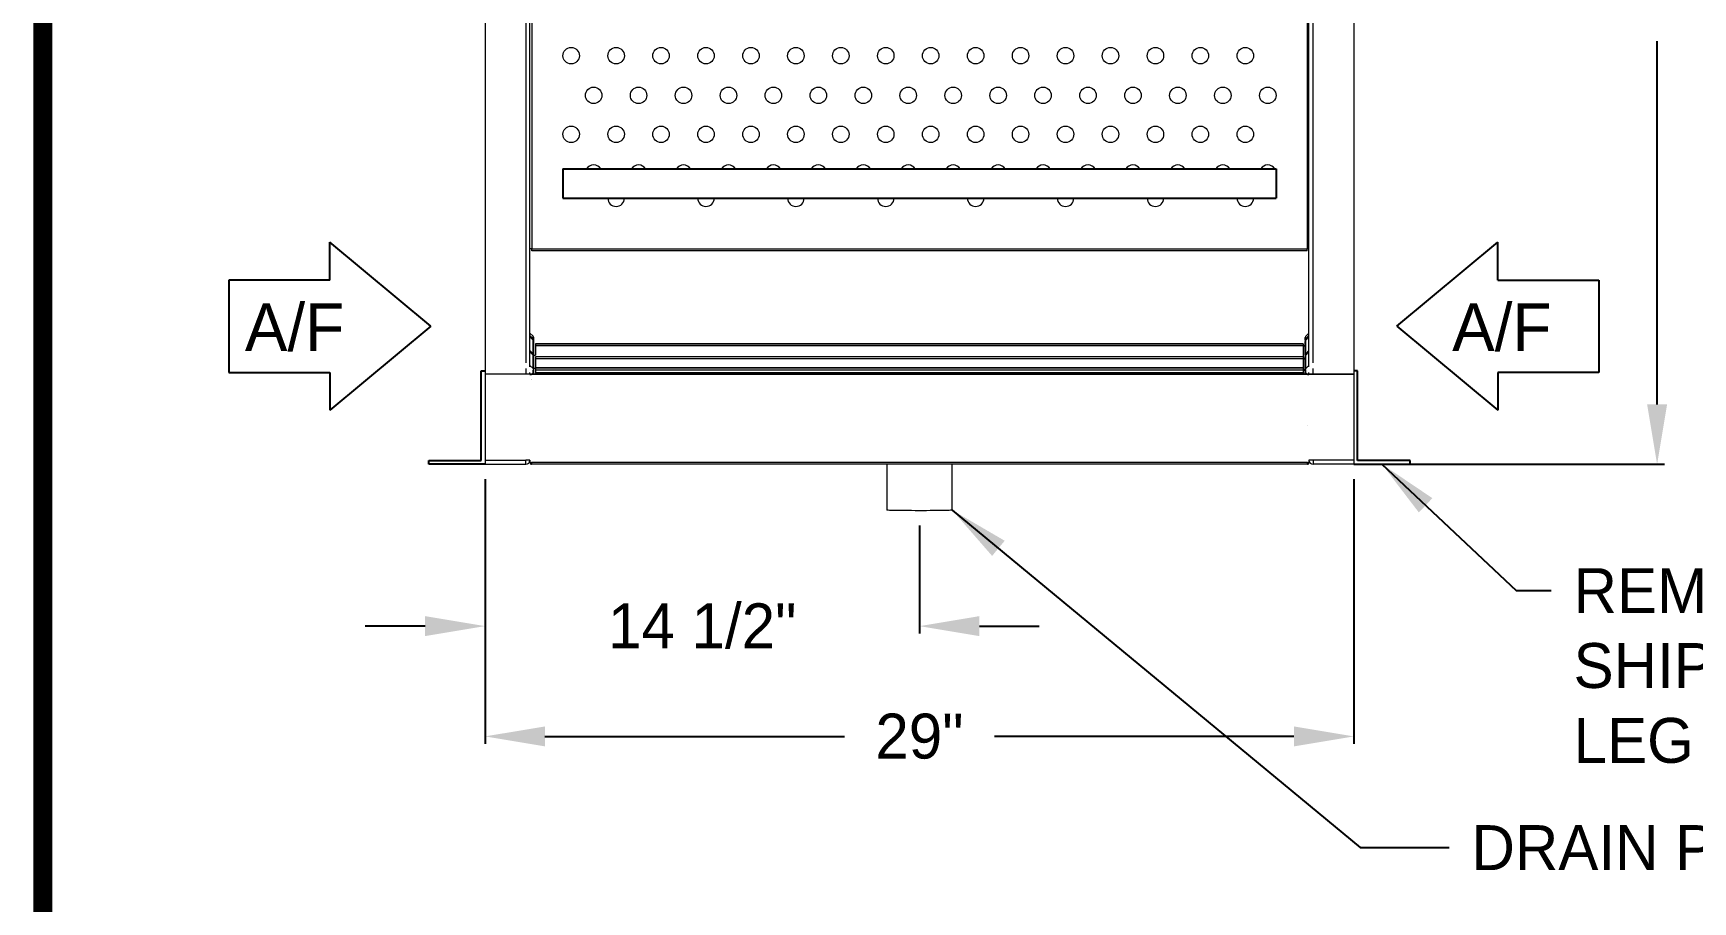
# Model space of a CAD drawing. Extents: x 6 to 271, y -23 to 146.
# Drawn here: x 10.7 to 66.1, y 25.4 to 54.4 of the extents above; entities that cross this region are included whole.
import ezdxf

# ---------------------------------------------------------------- set-up
doc = ezdxf.new("R2010")
doc.units = 0
doc.header["$MEASUREMENT"] = 0
doc.layers.get('0').update_dxf_attribs({"linetype": 'CONTINUOUS'})
doc.layers.get('Defpoints').update_dxf_attribs({"linetype": 'CONTINUOUS'})
doc.dimstyles.get("Standard").update_dxf_attribs({"dimtxt": 1.5, "dimasz": 2, "dimexe": 0.25, "dimexo": 0.5, "dimgap": 0.75, "dimtad": 0, "dimtih": 1, "dimtoh": 1, "dimdec": 4, "dimzin": 0, "dimdsep": 46, "dimlunit": 5, "dimtxsty": 'STANDARD', "dimcen": 0.125, "dimclrd": 1, "dimclre": 1, "dimclrt": 1, "dimadec": 0, "dimazin": 0, "dimtfac": 1, "dimtdec": 4, "dimtofl": 0, "dimtmove": 0, "dimatfit": 3, "dimfxl": 1, "dimfrac": 2, "dimtolj": 1, "dimtzin": 0, "dimarcsym": 0})

# ---------------------------------------------------------------- blocks, each defined once
blk = doc.blocks.new('*D22')
at = {"color": 7, "lineweight": -2}
for p, q in [((25.769, 39.507), (25.769, 30.668)), ((54.769, 39.507), (54.769, 30.668)), ((27.769, 30.918), (37.769, 30.918)), ((52.769, 30.918), (42.769, 30.918))]:
    blk.add_line(p, q, dxfattribs=at)
at = {"color": 7}
for points in [[(27.769, 31.251), (27.769, 30.585), (25.769, 30.918)], [(52.769, 31.251), (52.769, 30.585), (54.769, 30.918)]]:
    blk.add_solid(points, dxfattribs=at)
at = {"layer": 'Defpoints', "color": 0}
for p in [(25.769, 40.007), (54.769, 40.007), (54.769, 30.918)]:
    blk.add_point(p, dxfattribs=at)
at = {"color": 7, "insert": (40.269, 30.918), "char_height": 1.5, "attachment_point": 5}
blk.add_mtext('\\A1;29"', dxfattribs=at)
blk = doc.blocks.new('*D23')
at = {"color": 7, "lineweight": -2}
for p, q in [((25.769, 39.507), (25.769, 34.351)), ((40.269, 37.957), (40.269, 34.351)), ((23.769, 34.601), (21.769, 34.601)), ((42.269, 34.601), (44.269, 34.601))]:
    blk.add_line(p, q, dxfattribs=at)
at = {"color": 7}
for points in [[(23.769, 34.935), (23.769, 34.268), (25.769, 34.601)], [(42.269, 34.935), (42.269, 34.268), (40.269, 34.601)]]:
    blk.add_solid(points, dxfattribs=at)
at = {"layer": 'Defpoints', "color": 0}
for p in [(25.769, 40.007), (40.269, 38.457), (25.769, 34.601)]:
    blk.add_point(p, dxfattribs=at)
at = {"color": 7, "insert": (33.019, 34.601), "char_height": 1.5, "attachment_point": 5}
blk.add_mtext('\\A1;14 1/2"', dxfattribs=at)
blk = doc.blocks.new('Air Flow Arror')
for p, q in [((-1.543, 6.735), (-4.35, 3.368)), ((-1.543, 6.735), (1.263, 3.368)), ((-3.087, 3.368), (-4.35, 3.368)), ((-3.087, 3.368), (-3.087, 0)), ((0, 0), (0, 3.368)), ((0, 3.368), (1.263, 3.368)), ((-3.087, 0), (0, 0))]:
    blk.add_line(p, q)
blk.add_text('A/F', height=1.5938, rotation=90).set_placement((-0.712, 0.532))

msp = doc.modelspace()

# ---------------------------------------------------------------- linework, layer by layer
at = {"color": 0, "linetype": 'Continuous', "lineweight": 15}
for p, q in [((25.76868, 75.74684), (25.76868, 40.14284)), ((27.13318, 75.74684), (27.13318, 43.3965)), ((27.26868, 43.26101), (27.26868, 75.74684)), ((53.26868, 43.26101), (53.26868, 75.74684)), ((53.40418, 43.3965), (53.40418, 75.74684)), ((54.76868, 75.74684), (54.76868, 40.14284)), ((27.33168, 60.31834), (27.33168, 47.19634)), ((27.33268, 60.31834), (27.33268, 47.19634)), ((53.20468, 60.31834), (53.20468, 47.19634)), ((53.20568, 60.31834), (53.20568, 47.19634)), ((27.33168, 47.19634), (27.26868, 47.19634)), ((27.33168, 47.19634), (27.33268, 47.19634)), ((27.33268, 47.19634), (27.33268, 47.19534)), ((27.33268, 47.19634), (53.20468, 47.19634)), ((27.33268, 47.13234), (27.33268, 47.19534)), ((53.20468, 47.19534), (27.33268, 47.19534)), ((53.20468, 47.13234), (27.33268, 47.13234)), ((53.20468, 47.19534), (53.20468, 47.19634)), ((53.20468, 47.19634), (53.20568, 47.19634)), ((53.20468, 47.13234), (53.20468, 47.19534)), ((53.26868, 47.19634), (53.20568, 47.19634)), ((27.26868, 44.38909), (27.37508, 44.2827)), ((53.26868, 44.38909), (53.16228, 44.2827)), ((27.37508, 44.19971), (27.26868, 44.3061)), ((27.26868, 44.26101), (27.37508, 44.15463)), ((27.37508, 43.69971), (27.26868, 43.8061)), ((27.26868, 43.76101), (27.37508, 43.65463)), ((27.3749, 44.15481), (27.39368, 44.15481)), ((27.37508, 44.19971), (27.37508, 44.2827)), ((27.37508, 43.69971), (27.37508, 44.15463)), ((27.39368, 44.15481), (27.39368, 44.23781)), ((27.39368, 44.10973), (27.39368, 44.15481)), ((27.39368, 43.65481), (27.39368, 44.10973)), ((27.39468, 44.23781), (27.39468, 44.23678)), ((27.39468, 43.64668), (27.39468, 44.23678)), ((53.07968, 44.02879), (27.45768, 44.02879)), ((27.45768, 44.02879), (27.45768, 44.02164)), ((53.07968, 44.02164), (27.45768, 44.02164)), ((27.45768, 44.02164), (27.45768, 43.9566)), ((53.07968, 43.9566), (27.45768, 43.9566)), ((27.45768, 43.9566), (27.45768, 43.64564)), ((53.07968, 44.02879), (53.07968, 44.02164)), ((53.07968, 44.02164), (53.07968, 43.9566)), ((53.07968, 43.9566), (53.07968, 43.59764)), ((53.14368, 43.9648), (53.08068, 43.9648)), ((53.08068, 43.95765), (53.08068, 43.9648)), ((53.08068, 43.95765), (53.14368, 43.95765)), ((53.14268, 44.23781), (53.14268, 44.23678)), ((53.14268, 44.23678), (53.14268, 43.9648)), ((53.14368, 44.15481), (53.14368, 44.23781)), ((53.14368, 44.15481), (53.16247, 44.15481)), ((53.14368, 44.15481), (53.14368, 44.10973)), ((53.14368, 43.65481), (53.14368, 44.10973)), ((53.16228, 44.19971), (53.26868, 44.3061)), ((53.16228, 44.19971), (53.16228, 44.2827)), ((53.26868, 44.26101), (53.16228, 44.15463)), ((53.16228, 43.69971), (53.16228, 44.15463)), ((53.16228, 43.69971), (53.26868, 43.8061)), ((53.26868, 43.76101), (53.16228, 43.65463)), ((27.13318, 43.20873), (27.13318, 43.01137)), ((27.37508, 43.19971), (27.26868, 43.3061)), ((27.3749, 43.65481), (27.39368, 43.65481)), ((27.37508, 43.19971), (27.37508, 43.65463)), ((27.39368, 43.60973), (27.39368, 43.65481)), ((27.39368, 43.64668), (27.45768, 43.64668)), ((27.39368, 43.64564), (27.45768, 43.64564)), ((27.39368, 43.15481), (27.39368, 43.60973)), ((27.39368, 43.21553), (27.45768, 43.21553)), ((27.39368, 43.2145), (27.45768, 43.2145)), ((53.07968, 43.59764), (27.45768, 43.59764)), ((27.45768, 43.59764), (27.45768, 43.59049)), ((53.07968, 43.59049), (27.45768, 43.59049)), ((27.45768, 43.59049), (27.45768, 43.52545)), ((53.07968, 43.52545), (27.45768, 43.52545)), ((27.45768, 43.52545), (27.45768, 43.22551)), ((53.07968, 43.22551), (27.45768, 43.22551)), ((27.45768, 43.22551), (27.45768, 43.21836)), ((53.07968, 43.21836), (27.45768, 43.21836)), ((27.45768, 43.21836), (27.45768, 43.15332)), ((53.07968, 43.59764), (53.07968, 43.59049)), ((53.07968, 43.59049), (53.07968, 43.52545)), ((53.07968, 43.52545), (53.07968, 43.22551)), ((53.07968, 43.22551), (53.07968, 43.21836)), ((53.07968, 43.21836), (53.07968, 43.15332)), ((53.14368, 43.53365), (53.08068, 43.53365)), ((53.08068, 43.5265), (53.08068, 43.53365)), ((53.08068, 43.5265), (53.14368, 43.5265)), ((53.14368, 43.65481), (53.16247, 43.65481)), ((53.14368, 43.65481), (53.14368, 43.60973)), ((53.14368, 43.15481), (53.14368, 43.60973)), ((53.16228, 43.19971), (53.16228, 43.65463)), ((53.16228, 43.19971), (53.26868, 43.3061)), ((53.40418, 43.01137), (53.40418, 43.20873)), ((54.76868, 43.01137), (25.76868, 43.01137)), ((27.26868, 43.00932), (27.26868, 43.07325)), ((27.26868, 43.00932), (27.31868, 43.00932)), ((27.31868, 43.00932), (27.31868, 43.02326)), ((27.31868, 42.8434), (27.31968, 42.8434)), ((27.31868, 42.84236), (27.31968, 42.84236)), ((53.21768, 43.01014), (27.31968, 43.01014)), ((27.31968, 43.00932), (27.31968, 43.01014)), ((53.21768, 43.00932), (27.31968, 43.00932)), ((27.33089, 43.01105), (27.37508, 43.05524)), ((27.33118, 43.01035), (54.76868, 43.01035)), ((27.33118, 43.01035), (27.33118, 43.01014)), ((27.3749, 43.15481), (27.39368, 43.15481)), ((27.37508, 43.05524), (27.37508, 43.15463)), ((27.39368, 43.10973), (27.39368, 43.15481)), ((27.39368, 43.01035), (27.39368, 43.10973)), ((27.39368, 43.01035), (27.39368, 43.01014)), ((27.39468, 43.01035), (27.39468, 43.01137)), ((53.14268, 43.01035), (27.39468, 43.01035)), ((27.39468, 43.01035), (27.39468, 43.01014)), ((53.07968, 43.15332), (27.45768, 43.15332)), ((27.45768, 43.15332), (27.45768, 43.05748)), ((53.07968, 43.05748), (27.45768, 43.05748)), ((27.45768, 43.05748), (27.45768, 43.05033)), ((53.07968, 43.05033), (27.45768, 43.05033)), ((27.45768, 43.05033), (27.45768, 43.01137)), ((53.07968, 43.15332), (53.07968, 43.05748)), ((53.07968, 43.05748), (53.07968, 43.05033)), ((53.07968, 43.05033), (53.07968, 43.01137)), ((53.14368, 43.16152), (53.08068, 43.16152)), ((53.08068, 43.15437), (53.08068, 43.16152)), ((53.08068, 43.15437), (53.14368, 43.15437)), ((53.14268, 43.01035), (53.14268, 43.01137)), ((53.14268, 43.01014), (53.14268, 43.01035)), ((53.14368, 43.15481), (53.16247, 43.15481)), ((53.14368, 43.15481), (53.14368, 43.10973)), ((53.14368, 43.01035), (53.14368, 43.10973)), ((53.14368, 43.01035), (53.20618, 43.01035)), ((53.14368, 43.01014), (53.14368, 43.01035)), ((53.16228, 43.05524), (53.16228, 43.15463)), ((53.20647, 43.01105), (53.16228, 43.05524)), ((53.20618, 43.01014), (53.20618, 43.01035)), ((53.21768, 43.02226), (53.21768, 43.01014)), ((53.21768, 43.00932), (53.21768, 43.01014)), ((53.21868, 43.00932), (53.21868, 43.02326)), ((53.21868, 43.00932), (53.26868, 43.00932)), ((53.26868, 43.00932), (53.26868, 43.07325)), ((25.76868, 40.14284), (27.13318, 40.14284)), ((25.76868, 40.14184), (25.76868, 40.00734)), ((25.76868, 40.14184), (27.13318, 40.14184)), ((25.76868, 40.00734), (27.13318, 40.00734)), ((27.26868, 40.14284), (27.13318, 40.14284)), ((27.13318, 40.00734), (27.13318, 40.14184)), ((27.26868, 40.14284), (27.26868, 40.06072)), ((27.26868, 40.06072), (27.31868, 40.06072)), ((53.21768, 40.06072), (27.31968, 40.06072)), ((27.31968, 40.05972), (27.31968, 40.06072)), ((27.31968, 40.05972), (27.31968, 40.00973)), ((53.21768, 40.01056), (27.31968, 40.01056)), ((53.21768, 40.06072), (53.21768, 40.05972)), ((53.21768, 40.00973), (53.21768, 40.05972)), ((53.21868, 40.06072), (53.26868, 40.06072)), ((53.40418, 40.14284), (53.26868, 40.14284)), ((53.26868, 40.14284), (53.26868, 40.06072)), ((54.76868, 40.14284), (53.40418, 40.14284)), ((53.40418, 40.14184), (53.40418, 40.00734)), ((54.76868, 40.14184), (53.40418, 40.14184)), ((54.76868, 40.00734), (53.40418, 40.00734)), ((54.76868, 40.14184), (54.76868, 40.00734)), ((54.76868, 40.14184), (54.76868, 40.00734))]:
    msp.add_line(p, q, dxfattribs=at)
at = {"color": 0}
for p, q in [((64.88799, 42.00734), (64.88799, 54.13234)), ((28.36868, 49.87027), (52.16868, 49.87027)), ((28.36868, 49.87027), (28.36868, 48.89084)), ((52.16868, 49.87027), (52.16868, 48.89084)), ((28.36868, 48.89084), (52.16868, 48.89084)), ((56.20416, 44.61705), (59.57186, 47.42336)), ((59.57186, 46.16052), (59.57186, 47.42336)), ((59.57186, 46.16052), (62.93956, 46.16052)), ((62.93956, 46.16052), (62.93956, 43.07359)), ((56.20416, 44.61705), (59.57186, 41.81075)), ((25.64368, 40.13234), (25.64368, 43.13234)), ((25.64368, 43.13234), (25.76868, 43.13234)), ((54.89368, 43.13234), (54.76868, 43.13234)), ((54.89368, 40.13234), (54.89368, 43.13234)), ((62.93956, 43.07359), (59.57186, 43.07359)), ((59.57186, 43.07359), (59.57186, 41.81075)), ((23.89368, 40.00734), (23.89368, 40.13234)), ((23.89368, 40.13234), (25.64368, 40.13234)), ((25.76868, 40.00734), (23.89368, 40.00734)), ((54.76868, 40.00734), (56.64368, 40.00734)), ((56.64368, 40.13234), (54.89368, 40.13234)), ((55.26868, 40.00734), (65.13799, 40.00734)), ((56.64368, 40.00734), (56.64368, 40.13234))]:
    msp.add_line(p, q, dxfattribs=at)
at = {"color": 0, "const_width": 0.63999}
msp.add_lwpolyline([(11.00839, -18.24898), (267.00583, -18.24898), (267.00583, 141.74942), (11.00839, 141.74942), (11.00839, -18.24898)], dxfattribs=at)
at = {"color": 0, "linetype": 'Continuous', "lineweight": 15, "flags": 128}
msp.add_lwpolyline([(41.36243, 38.47459), (41.35691, 38.47279), (41.33731, 38.47077), (41.30377, 38.46879), (41.25674, 38.4669), (41.19683, 38.4651), (41.12482, 38.46343), (41.04165, 38.4619), (40.9484, 38.46054), (40.84629, 38.45936), (40.73665, 38.45838), (40.62091, 38.45761), (40.50058, 38.45706), (40.37722, 38.45674), (40.25245, 38.45666), (40.1279, 38.45681), (40.00517, 38.45718), (39.88588, 38.45779), (39.77159, 38.45862), (39.66377, 38.45965), (39.56384, 38.46088), (39.4731, 38.46228), (39.39272, 38.46385), (39.32377, 38.46556), (39.26714, 38.46738), (39.22356, 38.4693), (39.19361, 38.47129), (39.17767, 38.47332), (39.17493, 38.47459)], dxfattribs=at)
at = {"color": 0, "linetype": 'Continuous', "lineweight": 15}
for centre in [(28.64368, 53.65184), (30.14368, 53.65184), (31.64368, 53.65184), (33.14368, 53.65184), (34.64368, 53.65184), (36.14368, 53.65184), (37.64368, 53.65184), (39.14368, 53.65184), (40.64368, 53.65184), (42.14368, 53.65184), (43.64368, 53.65184), (45.14368, 53.65184), (46.64368, 53.65184), (48.14368, 53.65184), (49.64368, 53.65184), (51.14368, 53.65184), (29.39368, 52.32584), (30.89368, 52.32584), (32.39368, 52.32584), (33.89368, 52.32584), (35.39368, 52.32584), (36.89368, 52.32584), (38.39368, 52.32584), (39.89368, 52.32584), (41.39368, 52.32584), (42.89368, 52.32584), (44.39368, 52.32584), (45.89368, 52.32584), (47.39368, 52.32584), (48.89368, 52.32584), (50.39368, 52.32584), (51.89368, 52.32584), (28.64368, 51.02684), (30.14368, 51.02684), (31.64368, 51.02684), (33.14368, 51.02684), (34.64368, 51.02684), (36.14368, 51.02684), (37.64368, 51.02684), (39.14368, 51.02684), (40.64368, 51.02684), (42.14368, 51.02684), (43.64368, 51.02684), (45.14368, 51.02684), (46.64368, 51.02684), (48.14368, 51.02684), (49.64368, 51.02684), (51.14368, 51.02684)]:
    msp.add_circle(centre, 0.275, dxfattribs=at)
for centre, radius, start, end in [((29.39368, 49.72784), 0.275, 31.192083, 148.807917), ((30.89368, 49.72784), 0.275, 31.192083, 148.807917), ((32.39368, 49.72784), 0.275, 31.192083, 148.807917), ((33.89368, 49.72784), 0.275, 31.192083, 148.807917), ((35.39368, 49.72784), 0.275, 31.192083, 148.807917), ((36.89368, 49.72784), 0.275, 31.192083, 148.807917), ((38.39368, 49.72784), 0.275, 31.192083, 148.807917), ((39.89368, 49.72784), 0.275, 31.192083, 148.807917), ((41.39368, 49.72784), 0.275, 31.192083, 148.807917), ((42.89368, 49.72784), 0.275, 31.192083, 148.807917), ((44.39368, 49.72784), 0.275, 31.192083, 148.807917), ((45.89368, 49.72784), 0.275, 31.192083, 148.807917), ((47.39368, 49.72784), 0.275, 31.192083, 148.807917), ((48.89368, 49.72784), 0.275, 31.192083, 148.807917), ((50.39368, 49.72784), 0.275, 31.192083, 148.807917), ((51.89368, 49.72784), 0.275, 31.192083, 148.807917), ((30.14368, 48.89084), 0.275, 180, 0), ((33.14368, 48.89084), 0.275, 180, 0), ((36.14368, 48.89084), 0.275, 180, 0), ((39.14368, 48.89084), 0.275, 180, 0), ((42.14368, 48.89084), 0.275, 180, 0), ((45.14368, 48.89084), 0.275, 180, 0), ((48.14368, 48.89084), 0.275, 180, 0), ((51.14368, 48.89084), 0.275, 180, 0), ((27.33019, 44.2378), 0.06349, 0.002187, 45.002259), ((27.33019, 44.15481), 0.06349, 0.002187, 45.002259), ((27.33019, 44.10973), 0.06349, 0.002187, 45.002259), ((53.09568, 44.93326), 0.97679, 269.061362, 272.816606), ((53.07994, 43.97257), 0.01494, 269.023573, 272.859217), ((53.20717, 44.2378), 0.06349, 134.997741, 179.997813), ((53.20717, 44.15481), 0.06349, 134.997741, 179.997813), ((53.20717, 44.10973), 0.06349, 134.997741, 179.997813), ((27.33019, 43.65481), 0.06349, 0.002187, 45.002259), ((27.33019, 43.60973), 0.06349, 0.002187, 45.002259), ((53.09567, 44.50255), 0.97723, 269.062738, 272.816281), ((53.07994, 43.54142), 0.01494, 269.023573, 272.859217), ((53.20717, 43.65481), 0.06349, 134.997741, 179.997813), ((53.20717, 43.60973), 0.06349, 134.997741, 179.997813), ((27.33018, 43.01035), 0.000998, 359.920587, 44.987876), ((27.33019, 43.15481), 0.06349, 0.002187, 45.002259), ((27.33019, 43.10973), 0.06349, 0.002418, 45.002028), ((27.33019, 43.01034), 0.06349, 0.002187, 45.002259), ((53.09568, 44.13042), 0.97723, 269.062207, 272.815762), ((53.07994, 43.16929), 0.01494, 269.023573, 272.859217), ((53.20717, 43.15481), 0.06349, 134.997741, 179.997813), ((53.20717, 43.10973), 0.06349, 134.997972, 179.997582), ((53.20717, 43.01034), 0.06349, 134.997741, 179.997813), ((53.20718, 43.01035), 0.000998, 135.012124, 180.079413), ((53.21768, 41.29023), 0.001, 270.018777, 359.981223), ((27.13318, 40.14284), 0.001, 270, 0), ((27.13318, 40.14284), 0.1355, 270, 0), ((27.31968, 40.06072), 0.051, 180.001564, 270.005027), ((27.31968, 40.06072), 0.000998, 179.913091, 270.086909), ((53.21768, 40.06072), 0.000998, 269.913091, 0.086909), ((53.21769, 40.06072), 0.051, 269.994973, 359.998436), ((53.40418, 40.14284), 0.1355, 180, 270), ((53.40418, 40.14284), 0.001, 180, 270)]:
    msp.add_arc(centre, radius, start, end, dxfattribs=at)
for points in [[(39.17493, 40.01056), (39.17493, 38.47459)], [(41.36243, 38.47459), (41.36243, 40.01056)]]:
    msp.add_open_spline(points, degree=1, dxfattribs=at)
at = {"color": 0}
msp.add_solid([(64.55466, 42.00734), (65.22132, 42.00734), (64.88799, 40.00734)], dxfattribs=at)

# ---------------------------------------------------------------- block references
at = {"color": 0, "rotation": 270}
msp.add_blockref('Air Flow Arror', (17.2214, 43.07359), dxfattribs=at)

# ---------------------------------------------------------------- texts
at = {"color": 0}
msp.add_text('A/F', height=1.59375, dxfattribs=at).set_placement((58.04627, 43.78597))
at = {"color": 0, "char_height": 1.5, "attachment_point": 1}
for s, insert in [('REMOVABLE\\PSHIPPING\\PLEG', (62.10036, 36.53613)), ('DRAIN PAN WITH 1 1/2" FPT', (58.69346, 27.95391))]:
    msp.add_mtext(s, dxfattribs=dict(at, insert=insert))

# ---------------------------------------------------------------- dimensions: what is measured, and where the dimension line sits
at = {"color": 0}
dim = msp.add_linear_dim(base=(25.76868, 34.6013), p1=(40.26868, 38.45667), p2=(25.76868, 40.00734), dimstyle='Standard', override={"dimpost": '"', "dimclrd": 7, "dimclre": 7, "dimclrt": 7}, dxfattribs=at)
dim.commit()
dim.dimension.update_dxf_attribs({"geometry": '*D23', "text_midpoint": (33.01868, 34.6013)})
dim = msp.add_linear_dim(base=(54.76868, 30.91787), p1=(25.76868, 40.00734), p2=(54.76868, 40.00734), dimstyle='Standard', override={"dimpost": '"', "dimclrd": 7, "dimclre": 7, "dimclrt": 7}, dxfattribs=at)
dim.commit()
dim.dimension.update_dxf_attribs({"geometry": '*D22', "text_midpoint": (40.26868, 30.91787), "dimtype": 160})

# ---------------------------------------------------------------- leaders
at = {"color": 0, "annotation_type": 0, "has_hookline": 1, "hookline_direction": 1}
for points, text_width in [([(55.70618, 40.00734), (60.18718, 35.78613), (61.35036, 35.78613)], 13.5), ([(41.36243, 38.47459), (54.9796, 27.20391), (57.94346, 27.20391)], 35)]:
    msp.add_leader(points, dimstyle='Standard', override={"dimclrd": 7, "dimclre": 7, "dimclrt": 7}, dxfattribs=dict(at, text_width=text_width))

doc.saveas('drawing.dxf')
